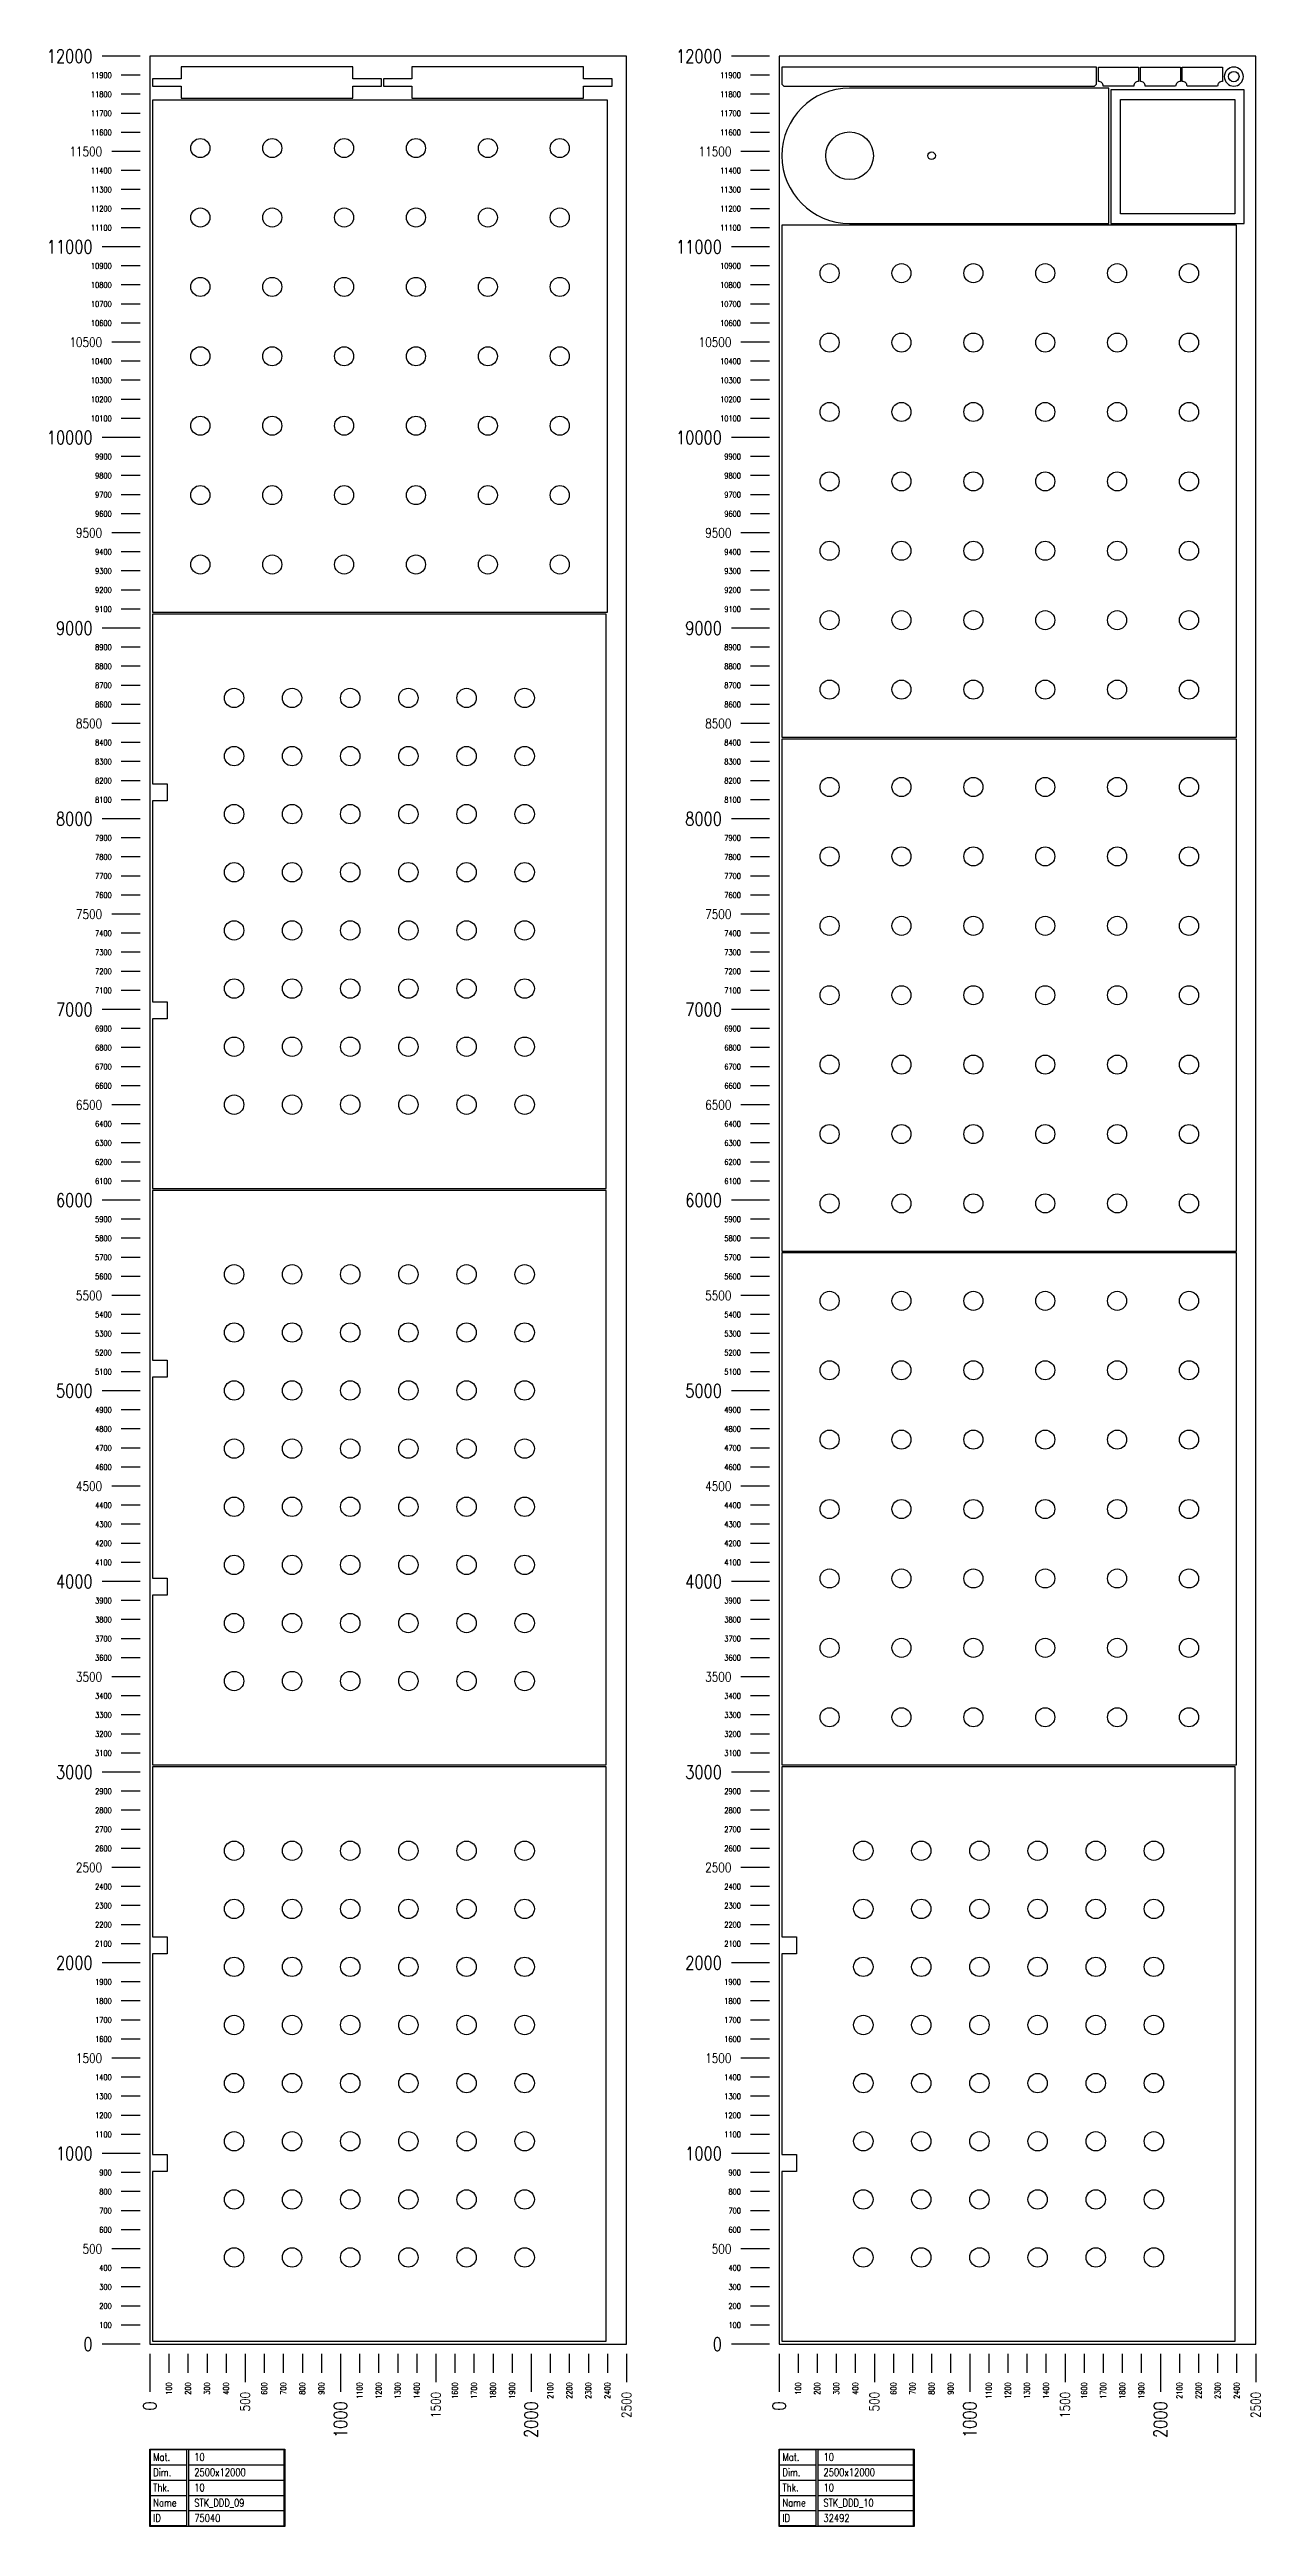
# Model space of a CAD drawing. Header units: millimetres. Extents: x 28039 to 145264, y 9873 to 40131.
# Drawn here: x 105913 to 112264, y 27140 to 40131 of the extents above; entities that cross this region are included whole.
import ezdxf
from ezdxf.enums import TextEntityAlignment as Align

# ---------------------------------------------------------------- set-up
doc = ezdxf.new("R2010")
doc.units = ezdxf.units.MM
doc.layers.add('TEXT', color=7, linetype='Continuous')
doc.styles.add('EasyCutStyle', font='romans.shx', dxfattribs={"width": 0.8})

# ---------------------------------------------------------------- blocks, each defined once
blk = doc.blocks.new('LogoSheet_75040')
at = {"color": 1}
for p, q in [((-50, 12000), (-250, 12000)), ((-50, 11000), (-250, 11000)), ((-50, 10000), (-250, 10000)), ((-50, 9000), (-250, 9000)), ((-50, 8000), (-250, 8000)), ((-50, 7000), (-250, 7000)), ((-50, 6000), (-250, 6000)), ((-50, 5000), (-250, 5000)), ((-50, 4000), (-250, 4000)), ((-50, 3000), (-250, 3000)), ((-50, 2000), (-250, 2000)), ((-50, 1000), (-250, 1000)), ((-50, 0), (-250, 0)), ((0, -50), (0, -250)), ((1000, -50), (1000, -250)), ((2000, -50), (2000, -250)), ((203, -553), (705, -553)), ((203, -633), (705, -633)), ((203, -713), (705, -713)), ((203, -793), (705, -793)), ((203, -873), (705, -873))]:
    blk.add_line(p, q, dxfattribs=at)
at = {"color": 2}
for p, q in [((-50, 11900), (-150, 11900)), ((-50, 11800), (-150, 11800)), ((-50, 11700), (-150, 11700)), ((-50, 11600), (-150, 11600)), ((-50, 11400), (-150, 11400)), ((-50, 11300), (-150, 11300)), ((-50, 11200), (-150, 11200)), ((-50, 11100), (-150, 11100)), ((-50, 10900), (-150, 10900)), ((-50, 10800), (-150, 10800)), ((-50, 10700), (-150, 10700)), ((-50, 10600), (-150, 10600)), ((-50, 10400), (-150, 10400)), ((-50, 10300), (-150, 10300)), ((-50, 10200), (-150, 10200)), ((-50, 10100), (-150, 10100)), ((-50, 9900), (-150, 9900)), ((-50, 9800), (-150, 9800)), ((-50, 9700), (-150, 9700)), ((-50, 9600), (-150, 9600)), ((-50, 9400), (-150, 9400)), ((-50, 9300), (-150, 9300)), ((-50, 9200), (-150, 9200)), ((-50, 9100), (-150, 9100)), ((-50, 8900), (-150, 8900)), ((-50, 8800), (-150, 8800)), ((-50, 8700), (-150, 8700)), ((-50, 8600), (-150, 8600)), ((-50, 8400), (-150, 8400)), ((-50, 8300), (-150, 8300)), ((-50, 8200), (-150, 8200)), ((-50, 8100), (-150, 8100)), ((-50, 7900), (-150, 7900)), ((-50, 7800), (-150, 7800)), ((-50, 7700), (-150, 7700)), ((-50, 7600), (-150, 7600)), ((-50, 7400), (-150, 7400)), ((-50, 7300), (-150, 7300)), ((-50, 7200), (-150, 7200)), ((-50, 7100), (-150, 7100)), ((-50, 6900), (-150, 6900)), ((-50, 6800), (-150, 6800)), ((-50, 6700), (-150, 6700)), ((-50, 6600), (-150, 6600)), ((-50, 6400), (-150, 6400)), ((-50, 6300), (-150, 6300)), ((-50, 6200), (-150, 6200)), ((-50, 6100), (-150, 6100)), ((-50, 5900), (-150, 5900)), ((-50, 5800), (-150, 5800)), ((-50, 5700), (-150, 5700)), ((-50, 5600), (-150, 5600)), ((-50, 5400), (-150, 5400)), ((-50, 5300), (-150, 5300)), ((-50, 5200), (-150, 5200)), ((-50, 5100), (-150, 5100)), ((-50, 4900), (-150, 4900)), ((-50, 4800), (-150, 4800)), ((-50, 4700), (-150, 4700)), ((-50, 4600), (-150, 4600)), ((-50, 4400), (-150, 4400)), ((-50, 4300), (-150, 4300)), ((-50, 4200), (-150, 4200)), ((-50, 4100), (-150, 4100)), ((-50, 3900), (-150, 3900)), ((-50, 3800), (-150, 3800)), ((-50, 3700), (-150, 3700)), ((-50, 3600), (-150, 3600)), ((-50, 3400), (-150, 3400)), ((-50, 3300), (-150, 3300)), ((-50, 3200), (-150, 3200)), ((-50, 3100), (-150, 3100)), ((-50, 2900), (-150, 2900)), ((-50, 2800), (-150, 2800)), ((-50, 2700), (-150, 2700)), ((-50, 2600), (-150, 2600)), ((-50, 2400), (-150, 2400)), ((-50, 2300), (-150, 2300)), ((-50, 2200), (-150, 2200)), ((-50, 2100), (-150, 2100)), ((-50, 1900), (-150, 1900)), ((-50, 1800), (-150, 1800)), ((-50, 1700), (-150, 1700)), ((-50, 1600), (-150, 1600)), ((-50, 1400), (-150, 1400)), ((-50, 1300), (-150, 1300)), ((-50, 1200), (-150, 1200)), ((-50, 1100), (-150, 1100)), ((-50, 900), (-150, 900)), ((-50, 800), (-150, 800)), ((-50, 700), (-150, 700)), ((-50, 600), (-150, 600)), ((-50, 400), (-150, 400)), ((-50, 300), (-150, 300)), ((-50, 200), (-150, 200)), ((-50, 100), (-150, 100)), ((100, -50), (100, -150)), ((200, -50), (200, -150)), ((300, -50), (300, -150)), ((400, -50), (400, -150)), ((600, -50), (600, -150)), ((700, -50), (700, -150)), ((800, -50), (800, -150)), ((900, -50), (900, -150)), ((1100, -50), (1100, -150)), ((1200, -50), (1200, -150)), ((1300, -50), (1300, -150)), ((1400, -50), (1400, -150)), ((1600, -50), (1600, -150)), ((1700, -50), (1700, -150)), ((1800, -50), (1800, -150)), ((1900, -50), (1900, -150)), ((2100, -50), (2100, -150)), ((2200, -50), (2200, -150)), ((2300, -50), (2300, -150)), ((2400, -50), (2400, -150))]:
    blk.add_line(p, q, dxfattribs=at)
at = {"color": 7}
for p, q in [((-50, 11500), (-200, 11500)), ((-50, 10500), (-200, 10500)), ((-50, 9500), (-200, 9500)), ((-50, 8500), (-200, 8500)), ((-50, 7500), (-200, 7500)), ((-50, 6500), (-200, 6500)), ((-50, 5500), (-200, 5500)), ((-50, 4500), (-200, 4500)), ((-50, 3500), (-200, 3500)), ((-50, 2500), (-200, 2500)), ((-50, 1500), (-200, 1500)), ((-50, 500), (-200, 500)), ((500, -50), (500, -200)), ((1500, -50), (1500, -200)), ((2500, -50), (2500, -200))]:
    blk.add_line(p, q, dxfattribs=at)
at = {"color": 5}
for p, q in [((3, -553), (193, -553)), ((3, -633), (193, -633)), ((3, -713), (193, -713)), ((3, -793), (193, -793)), ((3, -873), (193, -873))]:
    blk.add_line(p, q, dxfattribs=at)
blk.add_line((193, -633), (193, -953))
blk.add_lwpolyline([(0, -550), (708, -550), (708, -956), (0, -956)], close=True)
blk.add_lwpolyline([(3, -553), (193, -553), (193, -953), (3, -953)], close=True, dxfattribs=at)
at = {"color": 1}
blk.add_lwpolyline([(705, -553), (203, -553), (203, -953), (705, -953)], close=True, dxfattribs=at)
at = {"color": 7, "style": 'EasyCutStyle', "width": 0.8}
for s, height, p in [('12000', 70, (-300, 12000)), ('11900', 30, (-200, 11900)), ('11800', 30, (-200, 11800)), ('11700', 30, (-200, 11700)), ('11600', 30, (-200, 11600)), ('11500', 50, (-250, 11500)), ('11400', 30, (-200, 11400)), ('11300', 30, (-200, 11300)), ('11200', 30, (-200, 11200)), ('11100', 30, (-200, 11100)), ('11000', 70, (-300, 11000)), ('10900', 30, (-200, 10900)), ('10800', 30, (-200, 10800)), ('10700', 30, (-200, 10700)), ('10500', 50, (-250, 10500)), ('10600', 30, (-200, 10600)), ('10400', 30, (-200, 10400)), ('10300', 30, (-200, 10300)), ('10200', 30, (-200, 10200)), ('10000', 70, (-300, 10000)), ('10100', 30, (-200, 10100)), ('9900', 30, (-200, 9900)), ('9800', 30, (-200, 9800)), ('9700', 30, (-200, 9700)), ('9600', 30, (-200, 9600)), ('9500', 50, (-250, 9500)), ('9400', 30, (-200, 9400)), ('9300', 30, (-200, 9300)), ('9200', 30, (-200, 9200)), ('9100', 30, (-200, 9100)), ('9000', 70, (-300, 9000)), ('8900', 30, (-200, 8900)), ('8800', 30, (-200, 8800)), ('8700', 30, (-200, 8700)), ('8600', 30, (-200, 8600)), ('8500', 50, (-250, 8500)), ('8400', 30, (-200, 8400)), ('8300', 30, (-200, 8300)), ('8200', 30, (-200, 8200)), ('8100', 30, (-200, 8100)), ('8000', 70, (-300, 8000)), ('7900', 30, (-200, 7900)), ('7800', 30, (-200, 7800)), ('7700', 30, (-200, 7700)), ('7600', 30, (-200, 7600)), ('7500', 50, (-250, 7500)), ('7400', 30, (-200, 7400)), ('7300', 30, (-200, 7300)), ('7200', 30, (-200, 7200)), ('7000', 70, (-300, 7000)), ('7100', 30, (-200, 7100)), ('6900', 30, (-200, 6900)), ('6800', 30, (-200, 6800)), ('6700', 30, (-200, 6700)), ('6500', 50, (-250, 6500)), ('6600', 30, (-200, 6600)), ('6400', 30, (-200, 6400)), ('6300', 30, (-200, 6300)), ('6200', 30, (-200, 6200)), ('6100', 30, (-200, 6100)), ('6000', 70, (-300, 6000)), ('5900', 30, (-200, 5900)), ('5800', 30, (-200, 5800)), ('5700', 30, (-200, 5700)), ('5600', 30, (-200, 5600)), ('5500', 50, (-250, 5500)), ('5400', 30, (-200, 5400)), ('5300', 30, (-200, 5300)), ('5200', 30, (-200, 5200)), ('5100', 30, (-200, 5100)), ('5000', 70, (-300, 5000)), ('4900', 30, (-200, 4900)), ('4800', 30, (-200, 4800)), ('4700', 30, (-200, 4700)), ('4600', 30, (-200, 4600)), ('4500', 50, (-250, 4500)), ('4400', 30, (-200, 4400)), ('4300', 30, (-200, 4300)), ('4200', 30, (-200, 4200)), ('4000', 70, (-300, 4000)), ('4100', 30, (-200, 4100)), ('3900', 30, (-200, 3900)), ('3800', 30, (-200, 3800)), ('3700', 30, (-200, 3700)), ('3500', 50, (-250, 3500)), ('3600', 30, (-200, 3600)), ('3400', 30, (-200, 3400)), ('3300', 30, (-200, 3300)), ('3200', 30, (-200, 3200)), ('3000', 70, (-300, 3000)), ('3100', 30, (-200, 3100)), ('2900', 30, (-200, 2900)), ('2800', 30, (-200, 2800)), ('2700', 30, (-200, 2700)), ('2600', 30, (-200, 2600)), ('2500', 50, (-250, 2500)), ('2400', 30, (-200, 2400)), ('2300', 30, (-200, 2300)), ('2200', 30, (-200, 2200)), ('2100', 30, (-200, 2100)), ('2000', 70, (-300, 2000)), ('1900', 30, (-200, 1900)), ('1800', 30, (-200, 1800)), ('1700', 30, (-200, 1700)), ('1600', 30, (-200, 1600)), ('1500', 50, (-250, 1500)), ('1400', 30, (-200, 1400)), ('1300', 30, (-200, 1300)), ('1200', 30, (-200, 1200)), ('1100', 30, (-200, 1100)), ('1000', 70, (-300, 1000)), ('900', 30, (-200, 900)), ('800', 30, (-200, 800)), ('700', 30, (-200, 700)), ('500', 50, (-250, 500)), ('600', 30, (-200, 600)), ('400', 30, (-200, 400)), ('300', 30, (-200, 300)), ('200', 30, (-200, 200)), ('0', 70, (-300, 0)), ('100', 30, (-200, 100))]:
    blk.add_text(s, height=height, dxfattribs=at).set_placement(p, align=Align.MIDDLE_RIGHT)
for s, height, p in [('100', 30, (100, -200)), ('200', 30, (200, -200)), ('300', 30, (300, -200)), ('400', 30, (400, -200)), ('500', 50, (500, -250)), ('600', 30, (600, -200)), ('700', 30, (700, -200)), ('800', 30, (800, -200)), ('900', 30, (900, -200)), ('1100', 30, (1100, -200)), ('1200', 30, (1200, -200)), ('1300', 30, (1300, -200)), ('1400', 30, (1400, -200)), ('1500', 50, (1500, -250)), ('1600', 30, (1600, -200)), ('1700', 30, (1700, -200)), ('1800', 30, (1800, -200)), ('1900', 30, (1900, -200)), ('2100', 30, (2100, -200)), ('2200', 30, (2200, -200)), ('2300', 30, (2300, -200)), ('2400', 30, (2400, -200)), ('2500', 50, (2500, -250)), ('0', 70, (0, -300)), ('1000', 70, (1000, -300)), ('2000', 70, (2000, -300))]:
    blk.add_text(s, height=height, rotation=90, dxfattribs=at).set_placement(p, align=Align.MIDDLE_RIGHT)
at = {"style": 'EasyCutStyle', "width": 0.8}
for tag, p in [('MATERIAL_SHEET', (233, -612)), ('THICKNESS_SHEET', (233, -772)), ('DIMENSION_SHEET', (233, -692)), ('NAME_SHEET', (233, -852)), ('ID_SHEET', (233, -932))]:
    blk.add_attdef(tag, p, '', height=40, dxfattribs=at)
at = {"layer": 'TEXT', "color": 251, "style": 'EasyCutStyle', "width": 0.8}
for s, p in [('Mat.', (18, -612)), ('Thk.', (18, -772)), ('Dim.', (18, -692)), ('Name', (18, -852)), ('ID', (18, -932))]:
    blk.add_text(s, height=40, dxfattribs=at).set_placement(p)
blk = doc.blocks.new('LogoSheet_32492')
at = {"color": 1}
for p, q in [((-50, 12000), (-250, 12000)), ((-50, 11000), (-250, 11000)), ((-50, 10000), (-250, 10000)), ((-50, 9000), (-250, 9000)), ((-50, 8000), (-250, 8000)), ((-50, 7000), (-250, 7000)), ((-50, 6000), (-250, 6000)), ((-50, 5000), (-250, 5000)), ((-50, 4000), (-250, 4000)), ((-50, 3000), (-250, 3000)), ((-50, 2000), (-250, 2000)), ((-50, 1000), (-250, 1000)), ((-50, 0), (-250, 0)), ((0, -50), (0, -250)), ((1000, -50), (1000, -250)), ((2000, -50), (2000, -250)), ((203, -553), (705, -553)), ((203, -633), (705, -633)), ((203, -713), (705, -713)), ((203, -793), (705, -793)), ((203, -873), (705, -873))]:
    blk.add_line(p, q, dxfattribs=at)
at = {"color": 2}
for p, q in [((-50, 11900), (-150, 11900)), ((-50, 11800), (-150, 11800)), ((-50, 11700), (-150, 11700)), ((-50, 11600), (-150, 11600)), ((-50, 11400), (-150, 11400)), ((-50, 11300), (-150, 11300)), ((-50, 11200), (-150, 11200)), ((-50, 11100), (-150, 11100)), ((-50, 10900), (-150, 10900)), ((-50, 10800), (-150, 10800)), ((-50, 10700), (-150, 10700)), ((-50, 10600), (-150, 10600)), ((-50, 10400), (-150, 10400)), ((-50, 10300), (-150, 10300)), ((-50, 10200), (-150, 10200)), ((-50, 10100), (-150, 10100)), ((-50, 9900), (-150, 9900)), ((-50, 9800), (-150, 9800)), ((-50, 9700), (-150, 9700)), ((-50, 9600), (-150, 9600)), ((-50, 9400), (-150, 9400)), ((-50, 9300), (-150, 9300)), ((-50, 9200), (-150, 9200)), ((-50, 9100), (-150, 9100)), ((-50, 8900), (-150, 8900)), ((-50, 8800), (-150, 8800)), ((-50, 8700), (-150, 8700)), ((-50, 8600), (-150, 8600)), ((-50, 8400), (-150, 8400)), ((-50, 8300), (-150, 8300)), ((-50, 8200), (-150, 8200)), ((-50, 8100), (-150, 8100)), ((-50, 7900), (-150, 7900)), ((-50, 7800), (-150, 7800)), ((-50, 7700), (-150, 7700)), ((-50, 7600), (-150, 7600)), ((-50, 7400), (-150, 7400)), ((-50, 7300), (-150, 7300)), ((-50, 7200), (-150, 7200)), ((-50, 7100), (-150, 7100)), ((-50, 6900), (-150, 6900)), ((-50, 6800), (-150, 6800)), ((-50, 6700), (-150, 6700)), ((-50, 6600), (-150, 6600)), ((-50, 6400), (-150, 6400)), ((-50, 6300), (-150, 6300)), ((-50, 6200), (-150, 6200)), ((-50, 6100), (-150, 6100)), ((-50, 5900), (-150, 5900)), ((-50, 5800), (-150, 5800)), ((-50, 5700), (-150, 5700)), ((-50, 5600), (-150, 5600)), ((-50, 5400), (-150, 5400)), ((-50, 5300), (-150, 5300)), ((-50, 5200), (-150, 5200)), ((-50, 5100), (-150, 5100)), ((-50, 4900), (-150, 4900)), ((-50, 4800), (-150, 4800)), ((-50, 4700), (-150, 4700)), ((-50, 4600), (-150, 4600)), ((-50, 4400), (-150, 4400)), ((-50, 4300), (-150, 4300)), ((-50, 4200), (-150, 4200)), ((-50, 4100), (-150, 4100)), ((-50, 3900), (-150, 3900)), ((-50, 3800), (-150, 3800)), ((-50, 3700), (-150, 3700)), ((-50, 3600), (-150, 3600)), ((-50, 3400), (-150, 3400)), ((-50, 3300), (-150, 3300)), ((-50, 3200), (-150, 3200)), ((-50, 3100), (-150, 3100)), ((-50, 2900), (-150, 2900)), ((-50, 2800), (-150, 2800)), ((-50, 2700), (-150, 2700)), ((-50, 2600), (-150, 2600)), ((-50, 2400), (-150, 2400)), ((-50, 2300), (-150, 2300)), ((-50, 2200), (-150, 2200)), ((-50, 2100), (-150, 2100)), ((-50, 1900), (-150, 1900)), ((-50, 1800), (-150, 1800)), ((-50, 1700), (-150, 1700)), ((-50, 1600), (-150, 1600)), ((-50, 1400), (-150, 1400)), ((-50, 1300), (-150, 1300)), ((-50, 1200), (-150, 1200)), ((-50, 1100), (-150, 1100)), ((-50, 900), (-150, 900)), ((-50, 800), (-150, 800)), ((-50, 700), (-150, 700)), ((-50, 600), (-150, 600)), ((-50, 400), (-150, 400)), ((-50, 300), (-150, 300)), ((-50, 200), (-150, 200)), ((-50, 100), (-150, 100)), ((100, -50), (100, -150)), ((200, -50), (200, -150)), ((300, -50), (300, -150)), ((400, -50), (400, -150)), ((600, -50), (600, -150)), ((700, -50), (700, -150)), ((800, -50), (800, -150)), ((900, -50), (900, -150)), ((1100, -50), (1100, -150)), ((1200, -50), (1200, -150)), ((1300, -50), (1300, -150)), ((1400, -50), (1400, -150)), ((1600, -50), (1600, -150)), ((1700, -50), (1700, -150)), ((1800, -50), (1800, -150)), ((1900, -50), (1900, -150)), ((2100, -50), (2100, -150)), ((2200, -50), (2200, -150)), ((2300, -50), (2300, -150)), ((2400, -50), (2400, -150))]:
    blk.add_line(p, q, dxfattribs=at)
at = {"color": 7}
for p, q in [((-50, 11500), (-200, 11500)), ((-50, 10500), (-200, 10500)), ((-50, 9500), (-200, 9500)), ((-50, 8500), (-200, 8500)), ((-50, 7500), (-200, 7500)), ((-50, 6500), (-200, 6500)), ((-50, 5500), (-200, 5500)), ((-50, 4500), (-200, 4500)), ((-50, 3500), (-200, 3500)), ((-50, 2500), (-200, 2500)), ((-50, 1500), (-200, 1500)), ((-50, 500), (-200, 500)), ((500, -50), (500, -200)), ((1500, -50), (1500, -200)), ((2500, -50), (2500, -200))]:
    blk.add_line(p, q, dxfattribs=at)
at = {"color": 5}
for p, q in [((3, -553), (193, -553)), ((3, -633), (193, -633)), ((3, -713), (193, -713)), ((3, -793), (193, -793)), ((3, -873), (193, -873))]:
    blk.add_line(p, q, dxfattribs=at)
blk.add_line((193, -633), (193, -953))
blk.add_lwpolyline([(0, -550), (708, -550), (708, -956), (0, -956)], close=True)
blk.add_lwpolyline([(3, -553), (193, -553), (193, -953), (3, -953)], close=True, dxfattribs=at)
at = {"color": 1}
blk.add_lwpolyline([(705, -553), (203, -553), (203, -953), (705, -953)], close=True, dxfattribs=at)
at = {"color": 7, "style": 'EasyCutStyle', "width": 0.8}
for s, height, p in [('12000', 70, (-300, 12000)), ('11900', 30, (-200, 11900)), ('11800', 30, (-200, 11800)), ('11700', 30, (-200, 11700)), ('11600', 30, (-200, 11600)), ('11500', 50, (-250, 11500)), ('11400', 30, (-200, 11400)), ('11300', 30, (-200, 11300)), ('11200', 30, (-200, 11200)), ('11100', 30, (-200, 11100)), ('11000', 70, (-300, 11000)), ('10900', 30, (-200, 10900)), ('10800', 30, (-200, 10800)), ('10700', 30, (-200, 10700)), ('10500', 50, (-250, 10500)), ('10600', 30, (-200, 10600)), ('10400', 30, (-200, 10400)), ('10300', 30, (-200, 10300)), ('10200', 30, (-200, 10200)), ('10000', 70, (-300, 10000)), ('10100', 30, (-200, 10100)), ('9900', 30, (-200, 9900)), ('9800', 30, (-200, 9800)), ('9700', 30, (-200, 9700)), ('9600', 30, (-200, 9600)), ('9500', 50, (-250, 9500)), ('9400', 30, (-200, 9400)), ('9300', 30, (-200, 9300)), ('9200', 30, (-200, 9200)), ('9100', 30, (-200, 9100)), ('9000', 70, (-300, 9000)), ('8900', 30, (-200, 8900)), ('8800', 30, (-200, 8800)), ('8700', 30, (-200, 8700)), ('8600', 30, (-200, 8600)), ('8500', 50, (-250, 8500)), ('8400', 30, (-200, 8400)), ('8300', 30, (-200, 8300)), ('8200', 30, (-200, 8200)), ('8100', 30, (-200, 8100)), ('8000', 70, (-300, 8000)), ('7900', 30, (-200, 7900)), ('7800', 30, (-200, 7800)), ('7700', 30, (-200, 7700)), ('7600', 30, (-200, 7600)), ('7500', 50, (-250, 7500)), ('7400', 30, (-200, 7400)), ('7300', 30, (-200, 7300)), ('7200', 30, (-200, 7200)), ('7000', 70, (-300, 7000)), ('7100', 30, (-200, 7100)), ('6900', 30, (-200, 6900)), ('6800', 30, (-200, 6800)), ('6700', 30, (-200, 6700)), ('6500', 50, (-250, 6500)), ('6600', 30, (-200, 6600)), ('6400', 30, (-200, 6400)), ('6300', 30, (-200, 6300)), ('6200', 30, (-200, 6200)), ('6100', 30, (-200, 6100)), ('6000', 70, (-300, 6000)), ('5900', 30, (-200, 5900)), ('5800', 30, (-200, 5800)), ('5700', 30, (-200, 5700)), ('5600', 30, (-200, 5600)), ('5500', 50, (-250, 5500)), ('5400', 30, (-200, 5400)), ('5300', 30, (-200, 5300)), ('5200', 30, (-200, 5200)), ('5100', 30, (-200, 5100)), ('5000', 70, (-300, 5000)), ('4900', 30, (-200, 4900)), ('4800', 30, (-200, 4800)), ('4700', 30, (-200, 4700)), ('4600', 30, (-200, 4600)), ('4500', 50, (-250, 4500)), ('4400', 30, (-200, 4400)), ('4300', 30, (-200, 4300)), ('4200', 30, (-200, 4200)), ('4000', 70, (-300, 4000)), ('4100', 30, (-200, 4100)), ('3900', 30, (-200, 3900)), ('3800', 30, (-200, 3800)), ('3700', 30, (-200, 3700)), ('3500', 50, (-250, 3500)), ('3600', 30, (-200, 3600)), ('3400', 30, (-200, 3400)), ('3300', 30, (-200, 3300)), ('3200', 30, (-200, 3200)), ('3000', 70, (-300, 3000)), ('3100', 30, (-200, 3100)), ('2900', 30, (-200, 2900)), ('2800', 30, (-200, 2800)), ('2700', 30, (-200, 2700)), ('2600', 30, (-200, 2600)), ('2500', 50, (-250, 2500)), ('2400', 30, (-200, 2400)), ('2300', 30, (-200, 2300)), ('2200', 30, (-200, 2200)), ('2100', 30, (-200, 2100)), ('2000', 70, (-300, 2000)), ('1900', 30, (-200, 1900)), ('1800', 30, (-200, 1800)), ('1700', 30, (-200, 1700)), ('1600', 30, (-200, 1600)), ('1500', 50, (-250, 1500)), ('1400', 30, (-200, 1400)), ('1300', 30, (-200, 1300)), ('1200', 30, (-200, 1200)), ('1100', 30, (-200, 1100)), ('1000', 70, (-300, 1000)), ('900', 30, (-200, 900)), ('800', 30, (-200, 800)), ('700', 30, (-200, 700)), ('500', 50, (-250, 500)), ('600', 30, (-200, 600)), ('400', 30, (-200, 400)), ('300', 30, (-200, 300)), ('200', 30, (-200, 200)), ('0', 70, (-300, 0)), ('100', 30, (-200, 100))]:
    blk.add_text(s, height=height, dxfattribs=at).set_placement(p, align=Align.MIDDLE_RIGHT)
for s, height, p in [('100', 30, (100, -200)), ('200', 30, (200, -200)), ('300', 30, (300, -200)), ('400', 30, (400, -200)), ('500', 50, (500, -250)), ('600', 30, (600, -200)), ('700', 30, (700, -200)), ('800', 30, (800, -200)), ('900', 30, (900, -200)), ('1100', 30, (1100, -200)), ('1200', 30, (1200, -200)), ('1300', 30, (1300, -200)), ('1400', 30, (1400, -200)), ('1500', 50, (1500, -250)), ('1600', 30, (1600, -200)), ('1700', 30, (1700, -200)), ('1800', 30, (1800, -200)), ('1900', 30, (1900, -200)), ('2100', 30, (2100, -200)), ('2200', 30, (2200, -200)), ('2300', 30, (2300, -200)), ('2400', 30, (2400, -200)), ('2500', 50, (2500, -250)), ('0', 70, (0, -300)), ('1000', 70, (1000, -300)), ('2000', 70, (2000, -300))]:
    blk.add_text(s, height=height, rotation=90, dxfattribs=at).set_placement(p, align=Align.MIDDLE_RIGHT)
at = {"style": 'EasyCutStyle', "width": 0.8}
for tag, p in [('MATERIAL_SHEET', (233, -612)), ('THICKNESS_SHEET', (233, -772)), ('DIMENSION_SHEET', (233, -692)), ('NAME_SHEET', (233, -852)), ('ID_SHEET', (233, -932))]:
    blk.add_attdef(tag, p, '', height=40, dxfattribs=at)
at = {"layer": 'TEXT', "color": 251, "style": 'EasyCutStyle', "width": 0.8}
for s, p in [('Mat.', (18, -612)), ('Thk.', (18, -772)), ('Dim.', (18, -692)), ('Name', (18, -852)), ('ID', (18, -932))]:
    blk.add_text(s, height=40, dxfattribs=at).set_placement(p)

msp = doc.modelspace()

# ---------------------------------------------------------------- linework, layer by layer
at = {"color": 34, "true_color": 0x945a17}
for points in [[(106439, 28096), (108939, 28096), (108939, 40096), (106439, 40096)], [(109739, 28096), (112239, 28096), (112239, 40096), (109739, 40096)]]:
    msp.add_lwpolyline(points, close=True, dxfattribs=at)
at = {"color": 2}
for points in [[(106454, 39938), (106604, 39938), (106604, 39875), (107504, 39875), (107504, 39938), (107654, 39938), (107654, 39978), (107504, 39978), (107504, 40041), (106604, 40041), (106604, 39978), (106454, 39978)], [(107664, 39938), (107814, 39938), (107814, 39875), (108714, 39875), (108714, 39938), (108864, 39938), (108864, 39978), (108714, 39978), (108714, 40041), (107814, 40041), (107814, 39978), (107664, 39978)], [(109754, 39949), (109764, 39939), (111394, 39939), (111404, 39949), (111404, 40039), (109754, 40039)], [(112179, 39219), (112179, 39919), (111479, 39919), (111479, 39219)], [(108839, 37180), (108839, 39865), (106454, 39865), (106454, 37180)], [(112139, 36524), (112139, 39209), (109754, 39209), (109754, 36524)], [(108832, 34157), (108832, 37170), (106454, 37170), (106454, 36279), (106530, 36279), (106530, 36190), (106454, 36190), (106454, 35136), (106530, 35136), (106530, 35047), (106454, 35047), (106454, 34157)], [(112139, 33829), (112139, 36514), (109754, 36514), (109754, 33829)], [(108832, 31134), (108832, 34147), (106454, 34147), (106454, 33256), (106530, 33256), (106530, 33167), (106454, 33167), (106454, 32113), (106530, 32113), (106530, 32024), (106454, 32024), (106454, 31134)], [(112139, 31134), (112139, 33819), (109754, 33819), (109754, 31134)], [(108832, 28111), (108832, 31124), (106454, 31124), (106454, 30233), (106530, 30233), (106530, 30144), (106454, 30144), (106454, 29090), (106530, 29090), (106530, 29001), (106454, 29001), (106454, 28111)], [(112132, 28111), (112132, 31124), (109754, 31124), (109754, 30233), (109830, 30233), (109830, 30144), (109754, 30144), (109754, 29090), (109830, 29090), (109830, 29001), (109754, 29001), (109754, 28111)]]:
    msp.add_lwpolyline(points, close=True, dxfattribs=at)
at = {"color": 1, "elevation": 0}
for points in [[(111414, 39964), (111414, 40039), (111624, 40039), (111624, 39964, 0.414214), (111599, 39939), (111439, 39939, 0.414214)], [(111634, 39964), (111634, 40039), (111844, 40039), (111844, 39964, 0.414214), (111819, 39939), (111659, 39939, 0.414214)], [(111854, 39964), (111854, 40039), (112064, 40039), (112064, 39964, 0.414214), (112039, 39939), (111879, 39939, 0.414214)]]:
    msp.add_lwpolyline(points, format="xyb", close=True, dxfattribs=at)
at = {"color": 2, "elevation": 0}
for points in [[(112124, 39939, 1), (112124, 40039, 1)], [(110109, 39219), (111469, 39219), (111469, 39929), (110109, 39929, 0.999995)]]:
    msp.add_lwpolyline(points, format="xyb", close=True, dxfattribs=at)
at = {"color": 3}
msp.add_lwpolyline([(112129, 39269), (111529, 39269), (111529, 39869), (112129, 39869)], close=True, dxfattribs=at)
at = {"color": 4}
for centre, radius in [((112124, 39989, 0), 27.5), ((106704, 39614), 50), ((107081, 39614), 50), ((107458, 39614), 50), ((107835, 39614), 50), ((108212, 39614), 50), ((108589, 39614), 50), ((110109, 39574, 0), 125), ((110539, 39574, 0), 20), ((106704, 39250), 50), ((107081, 39250), 50), ((107458, 39250), 50), ((107835, 39250), 50), ((108212, 39250), 50), ((108589, 39250), 50), ((110004, 38958), 50), ((110381, 38958), 50), ((110758, 38958), 50), ((111135, 38958), 50), ((111512, 38958), 50), ((111889, 38958), 50), ((106704, 38886), 50), ((107081, 38886), 50), ((107458, 38886), 50), ((107835, 38886), 50), ((108212, 38886), 50), ((108589, 38886), 50), ((110004, 38594), 50), ((110381, 38594), 50), ((110758, 38594), 50), ((111135, 38594), 50), ((111512, 38594), 50), ((111889, 38594), 50), ((106704, 38522), 50), ((107081, 38522), 50), ((107458, 38522), 50), ((107835, 38522), 50), ((108212, 38522), 50), ((108589, 38522), 50), ((106704, 38158), 50), ((107081, 38158), 50), ((107458, 38158), 50), ((107835, 38158), 50), ((108212, 38158), 50), ((108589, 38158), 50), ((110004, 38230), 50), ((110381, 38230), 50), ((110758, 38230), 50), ((111135, 38230), 50), ((111512, 38230), 50), ((111889, 38230), 50), ((106704, 37794), 50), ((107081, 37794), 50), ((107458, 37794), 50), ((107835, 37794), 50), ((108212, 37794), 50), ((108589, 37794), 50), ((110004, 37866), 50), ((110381, 37866), 50), ((110758, 37866), 50), ((111135, 37866), 50), ((111512, 37866), 50), ((111889, 37866), 50), ((110004, 37502), 50), ((110381, 37502), 50), ((110758, 37502), 50), ((111135, 37502), 50), ((111512, 37502), 50), ((111889, 37502), 50), ((106704, 37430), 50), ((107081, 37430), 50), ((107458, 37430), 50), ((107835, 37430), 50), ((108212, 37430), 50), ((108589, 37430), 50), ((110004, 37138), 50), ((110381, 37138), 50), ((110758, 37138), 50), ((111135, 37138), 50), ((111512, 37138), 50), ((111889, 37138), 50), ((106881, 36730), 50.8), ((107185, 36730), 50.8), ((107490, 36730), 50.8), ((107795, 36730), 50.8), ((108100, 36730), 50.8), ((108405, 36730), 50.8), ((110004, 36774), 50), ((110381, 36774), 50), ((110758, 36774), 50), ((111135, 36774), 50), ((111512, 36774), 50), ((111889, 36774), 50), ((106881, 36425), 50.8), ((107185, 36425), 50.8), ((107490, 36425), 50.8), ((107795, 36425), 50.8), ((108100, 36425), 50.8), ((108405, 36425), 50.8), ((110004, 36263), 50), ((110381, 36263), 50), ((110758, 36263), 50), ((111135, 36263), 50), ((111512, 36263), 50), ((111889, 36263), 50), ((106881, 36121), 50.8), ((107185, 36121), 50.8), ((107490, 36121), 50.8), ((107795, 36121), 50.8), ((108100, 36121), 50.8), ((108405, 36121), 50.8), ((106881, 35816), 50.8), ((107185, 35816), 50.8), ((107490, 35816), 50.8), ((107795, 35816), 50.8), ((108100, 35816), 50.8), ((108405, 35816), 50.8), ((110004, 35899), 50), ((110381, 35899), 50), ((110758, 35899), 50), ((111135, 35899), 50), ((111512, 35899), 50), ((111889, 35899), 50), ((106881, 35511), 50.8), ((107185, 35511), 50.8), ((107490, 35511), 50.8), ((107795, 35511), 50.8), ((108100, 35511), 50.8), ((108405, 35511), 50.8), ((110004, 35535), 50), ((110381, 35535), 50), ((110758, 35535), 50), ((111135, 35535), 50), ((111512, 35535), 50), ((111889, 35535), 50), ((106881, 35206), 50.8), ((107185, 35206), 50.8), ((107490, 35206), 50.8), ((107795, 35206), 50.8), ((108100, 35206), 50.8), ((108405, 35206), 50.8), ((110004, 35171), 50), ((110381, 35171), 50), ((110758, 35171), 50), ((111135, 35171), 50), ((111512, 35171), 50), ((111889, 35171), 50), ((106881, 34901), 50.8), ((107185, 34901), 50.8), ((107490, 34901), 50.8), ((107795, 34901), 50.8), ((108100, 34901), 50.8), ((108405, 34901), 50.8), ((110004, 34807), 50), ((110381, 34807), 50), ((110758, 34807), 50), ((111135, 34807), 50), ((111512, 34807), 50), ((111889, 34807), 50), ((106881, 34597), 50.8), ((107185, 34597), 50.8), ((107490, 34597), 50.8), ((107795, 34597), 50.8), ((108100, 34597), 50.8), ((108405, 34597), 50.8), ((110004, 34443), 50), ((110381, 34443), 50), ((110758, 34443), 50), ((111135, 34443), 50), ((111512, 34443), 50), ((111889, 34443), 50), ((110004, 34079), 50), ((110381, 34079), 50), ((110758, 34079), 50), ((111135, 34079), 50), ((111512, 34079), 50), ((111889, 34079), 50), ((106881, 33707), 50.8), ((107185, 33707), 50.8), ((107490, 33707), 50.8), ((107795, 33707), 50.8), ((108100, 33707), 50.8), ((108405, 33707), 50.8), ((110004, 33568), 50), ((110381, 33568), 50), ((110758, 33568), 50), ((111135, 33568), 50), ((111512, 33568), 50), ((111889, 33568), 50), ((106881, 33402), 50.8), ((107185, 33402), 50.8), ((107490, 33402), 50.8), ((107795, 33402), 50.8), ((108100, 33402), 50.8), ((108405, 33402), 50.8), ((106881, 33098), 50.8), ((107185, 33098), 50.8), ((107490, 33098), 50.8), ((107795, 33098), 50.8), ((108100, 33098), 50.8), ((108405, 33098), 50.8), ((110004, 33204), 50), ((110381, 33204), 50), ((110758, 33204), 50), ((111135, 33204), 50), ((111512, 33204), 50), ((111889, 33204), 50), ((110004, 32840), 50), ((110381, 32840), 50), ((110758, 32840), 50), ((111135, 32840), 50), ((111512, 32840), 50), ((111889, 32840), 50), ((106881, 32793), 50.8), ((107185, 32793), 50.8), ((107490, 32793), 50.8), ((107795, 32793), 50.8), ((108100, 32793), 50.8), ((108405, 32793), 50.8), ((106881, 32488), 50.8), ((107185, 32488), 50.8), ((107490, 32488), 50.8), ((107795, 32488), 50.8), ((108100, 32488), 50.8), ((108405, 32488), 50.8), ((110004, 32476), 50), ((110381, 32476), 50), ((110758, 32476), 50), ((111135, 32476), 50), ((111512, 32476), 50), ((111889, 32476), 50), ((106881, 32183), 50.8), ((107185, 32183), 50.8), ((107490, 32183), 50.8), ((107795, 32183), 50.8), ((108100, 32183), 50.8), ((108405, 32183), 50.8), ((110004, 32112), 50), ((110381, 32112), 50), ((110758, 32112), 50), ((111135, 32112), 50), ((111512, 32112), 50), ((111889, 32112), 50), ((106881, 31878), 50.8), ((107185, 31878), 50.8), ((107490, 31878), 50.8), ((107795, 31878), 50.8), ((108100, 31878), 50.8), ((108405, 31878), 50.8), ((110004, 31748), 50), ((110381, 31748), 50), ((110758, 31748), 50), ((111135, 31748), 50), ((111512, 31748), 50), ((111889, 31748), 50), ((106881, 31574), 50.8), ((107185, 31574), 50.8), ((107490, 31574), 50.8), ((107795, 31574), 50.8), ((108100, 31574), 50.8), ((108405, 31574), 50.8), ((110004, 31384), 50), ((110381, 31384), 50), ((110758, 31384), 50), ((111135, 31384), 50), ((111512, 31384), 50), ((111889, 31384), 50), ((106881, 30684), 50.8), ((107185, 30684), 50.8), ((107490, 30684), 50.8), ((107795, 30684), 50.8), ((108100, 30684), 50.8), ((108405, 30684), 50.8), ((110181, 30684), 50.8), ((110485, 30684), 50.8), ((110790, 30684), 50.8), ((111095, 30684), 50.8), ((111400, 30684), 50.8), ((111705, 30684), 50.8), ((106881, 30379), 50.8), ((107185, 30379), 50.8), ((107490, 30379), 50.8), ((107795, 30379), 50.8), ((108100, 30379), 50.8), ((108405, 30379), 50.8), ((110181, 30379), 50.8), ((110485, 30379), 50.8), ((110790, 30379), 50.8), ((111095, 30379), 50.8), ((111400, 30379), 50.8), ((111705, 30379), 50.8), ((106881, 30075), 50.8), ((107185, 30075), 50.8), ((107490, 30075), 50.8), ((107795, 30075), 50.8), ((108100, 30075), 50.8), ((108405, 30075), 50.8), ((110181, 30075), 50.8), ((110485, 30075), 50.8), ((110790, 30075), 50.8), ((111095, 30075), 50.8), ((111400, 30075), 50.8), ((111705, 30075), 50.8), ((106881, 29770), 50.8), ((107185, 29770), 50.8), ((107490, 29770), 50.8), ((107795, 29770), 50.8), ((108100, 29770), 50.8), ((108405, 29770), 50.8), ((110181, 29770), 50.8), ((110485, 29770), 50.8), ((110790, 29770), 50.8), ((111095, 29770), 50.8), ((111400, 29770), 50.8), ((111705, 29770), 50.8), ((106881, 29465), 50.8), ((107185, 29465), 50.8), ((107490, 29465), 50.8), ((107795, 29465), 50.8), ((108100, 29465), 50.8), ((108405, 29465), 50.8), ((110181, 29465), 50.8), ((110485, 29465), 50.8), ((110790, 29465), 50.8), ((111095, 29465), 50.8), ((111400, 29465), 50.8), ((111705, 29465), 50.8), ((106881, 29160), 50.8), ((107185, 29160), 50.8), ((107490, 29160), 50.8), ((107795, 29160), 50.8), ((108100, 29160), 50.8), ((108405, 29160), 50.8), ((110181, 29160), 50.8), ((110485, 29160), 50.8), ((110790, 29160), 50.8), ((111095, 29160), 50.8), ((111400, 29160), 50.8), ((111705, 29160), 50.8), ((106881, 28855), 50.8), ((107185, 28855), 50.8), ((107490, 28855), 50.8), ((107795, 28855), 50.8), ((108100, 28855), 50.8), ((108405, 28855), 50.8), ((110181, 28855), 50.8), ((110485, 28855), 50.8), ((110790, 28855), 50.8), ((111095, 28855), 50.8), ((111400, 28855), 50.8), ((111705, 28855), 50.8), ((106881, 28551), 50.8), ((107185, 28551), 50.8), ((107490, 28551), 50.8), ((107795, 28551), 50.8), ((108100, 28551), 50.8), ((108405, 28551), 50.8), ((110181, 28551), 50.8), ((110485, 28551), 50.8), ((110790, 28551), 50.8), ((111095, 28551), 50.8), ((111400, 28551), 50.8), ((111705, 28551), 50.8)]:
    msp.add_circle(centre, radius, dxfattribs=at)

# ---------------------------------------------------------------- block references
for name, p, values in [('LogoSheet_75040', (106439, 28096), {'DIMENSION_SHEET': '2500x12000', 'THICKNESS_SHEET': '10', 'NAME_SHEET': 'STK_DDD_09', 'ID_SHEET': '75040', 'MATERIAL_SHEET': '10'}), ('LogoSheet_32492', (109739, 28096), {'DIMENSION_SHEET': '2500x12000', 'THICKNESS_SHEET': '10', 'NAME_SHEET': 'STK_DDD_10', 'ID_SHEET': '32492', 'MATERIAL_SHEET': '10'})]:
    msp.add_blockref(name, p).add_auto_attribs(values)

doc.saveas('drawing.dxf')
